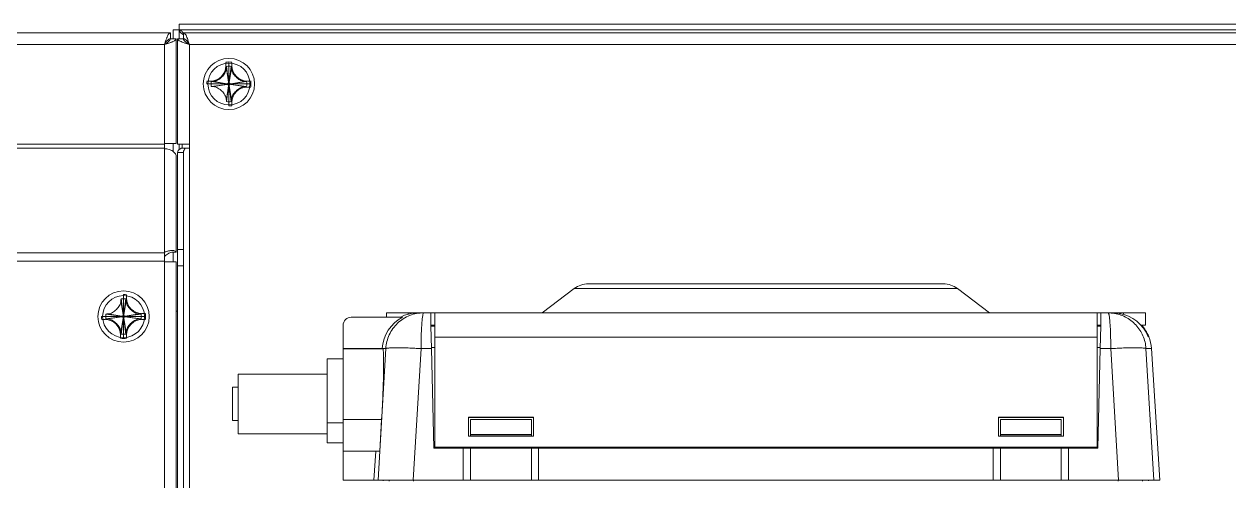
# Model space of a CAD drawing. Header units: millimetres. Extents: x 206 to 1899, y -454 to 296.
# Drawn here: x 1388.43 to 1398.72, y 57.47 to 61.38 of the extents above; entities that cross this region are included whole.
import ezdxf

# ---------------------------------------------------------------- set-up
doc = ezdxf.new("R2010")
doc.units = ezdxf.units.MM
doc.layers.add('细实线', color=7, linetype='Continuous', lineweight=15)

msp = doc.modelspace()

# ---------------------------------------------------------------- linework, layer by layer
at = {"layer": '细实线', "linetype": 'Continuous', "lineweight": 9}
for p, q in [((1389.703, 61.25), (1389.703, 61.325)), ((1389.753, 61.325), (1389.703, 61.325)), ((1389.753, 61.325), (1389.753, 61.375)), ((1389.753, 61.375), (1404.334, 61.375)), ((1389.753, 61.325), (1389.753, 61.25)), ((1404.334, 61.325), (1389.753, 61.325)), ((1389.678, 61.3), (1369.965, 61.3)), ((1389.678, 61.25), (1389.678, 61.3)), ((1389.678, 61.25), (1389.728, 61.25)), ((1389.728, 60.355), (1389.728, 61.25)), ((1389.74, 61.25), (1389.74, 60.349)), ((1389.79, 61.25), (1389.74, 61.25)), ((1389.79, 61.25), (1389.79, 61.3)), ((1404.297, 61.3), (1389.79, 61.3)), ((1370.015, 61.2), (1389.628, 61.2)), ((1389.628, 57.008), (1389.628, 61.2)), ((1389.84, 57.011), (1389.84, 61.2)), ((1389.84, 61.2), (1404.247, 61.2)), ((1390.152, 61.048), (1390.152, 61.019)), ((1390.157, 61.013), (1390.175, 60.881)), ((1390.178, 60.675), (1390.178, 61.05)), ((1390.178, 60.881), (1390.178, 61.014)), ((1390.198, 61.013), (1390.18, 60.881)), ((1390.203, 61.048), (1390.203, 61.019)), ((1390.156, 60.996), (1390.175, 60.878)), ((1390.199, 60.996), (1390.18, 60.878)), ((1389.99, 60.863), (1390.365, 60.863)), ((1390.021, 60.888), (1389.992, 60.888)), ((1390.159, 60.863), (1390.026, 60.863)), ((1390.027, 60.883), (1390.159, 60.865)), ((1390.027, 60.842), (1390.159, 60.86)), ((1390.045, 60.884), (1390.162, 60.865)), ((1390.045, 60.841), (1390.162, 60.86)), ((1390.156, 60.73), (1390.175, 60.847)), ((1390.157, 60.712), (1390.175, 60.844)), ((1390.162, 60.865), (1390.159, 60.865)), ((1390.159, 60.865), (1390.162, 60.865)), ((1390.162, 60.86), (1390.159, 60.86)), ((1390.175, 60.881), (1390.175, 60.878)), ((1390.175, 60.881), (1390.175, 60.878)), ((1390.175, 60.844), (1390.175, 60.847)), ((1390.178, 60.711), (1390.178, 60.844)), ((1390.18, 60.881), (1390.18, 60.878)), ((1390.18, 60.881), (1390.18, 60.878)), ((1390.18, 60.844), (1390.18, 60.847)), ((1390.18, 60.844), (1390.18, 60.847)), ((1390.199, 60.73), (1390.18, 60.847)), ((1390.198, 60.712), (1390.18, 60.844)), ((1390.311, 60.884), (1390.193, 60.865)), ((1390.193, 60.865), (1390.196, 60.865)), ((1390.193, 60.865), (1390.196, 60.865)), ((1390.311, 60.841), (1390.193, 60.86)), ((1390.196, 60.86), (1390.193, 60.86)), ((1390.193, 60.86), (1390.196, 60.86)), ((1390.328, 60.883), (1390.196, 60.865)), ((1390.328, 60.842), (1390.196, 60.86)), ((1390.197, 60.863), (1390.329, 60.863)), ((1390.335, 60.888), (1390.364, 60.888)), ((1390.335, 60.837), (1390.364, 60.837)), ((1390.203, 60.677), (1390.203, 60.706)), ((1370.015, 60.349), (1389.628, 60.349)), ((1370.015, 60.314), (1389.628, 60.314)), ((1389.628, 60.355), (1389.728, 60.355)), ((1389.703, 60.284), (1389.703, 60.355)), ((1389.79, 60.349), (1389.74, 60.349)), ((1389.753, 60.349), (1389.753, 60.302)), ((1389.805, 60.314), (1389.77, 60.314)), ((1389.778, 60.349), (1389.778, 60.314)), ((1389.84, 60.349), (1389.79, 60.349)), ((1389.805, 60.314), (1389.84, 60.314)), ((1389.728, 60.239), (1389.728, 59.425)), ((1389.74, 57.01), (1389.74, 60.278)), ((1389.79, 60.278), (1389.74, 60.278)), ((1389.79, 57.01), (1389.79, 60.278)), ((1389.628, 59.42), (1370.015, 59.42)), ((1389.69, 59.424), (1389.691, 59.425)), ((1389.691, 59.425), (1389.691, 59.425)), ((1389.728, 59.425), (1389.691, 59.425)), ((1389.703, 59.343), (1389.703, 59.425)), ((1389.74, 59.449), (1389.79, 59.449)), ((1389.628, 59.349), (1370.015, 59.349)), ((1389.728, 59.343), (1389.628, 59.343)), ((1389.728, 59.343), (1389.728, 57.01)), ((1389.74, 59.308), (1389.79, 59.308)), ((1393.247, 59.155), (1396.278, 59.155)), ((1389.278, 58.688), (1389.278, 59.063)), ((1389.303, 59.032), (1389.303, 59.061)), ((1393.126, 59.115), (1392.851, 58.906)), ((1396.399, 59.115), (1393.126, 59.115)), ((1396.399, 59.115), (1396.673, 58.906)), ((1389.256, 59.008), (1389.275, 58.891)), ((1389.257, 59.026), (1389.275, 58.894)), ((1389.278, 58.894), (1389.278, 59.027)), ((1389.298, 59.026), (1389.28, 58.894)), ((1389.299, 59.008), (1389.28, 58.891)), ((1389.09, 58.875), (1389.465, 58.875)), ((1389.092, 58.85), (1389.121, 58.85)), ((1389.126, 58.875), (1389.259, 58.875)), ((1389.127, 58.896), (1389.259, 58.878)), ((1389.127, 58.855), (1389.259, 58.873)), ((1389.145, 58.897), (1389.262, 58.878)), ((1389.145, 58.854), (1389.262, 58.873)), ((1389.256, 58.742), (1389.275, 58.86)), ((1389.257, 58.725), (1389.275, 58.857)), ((1389.259, 58.878), (1389.262, 58.878)), ((1389.259, 58.873), (1389.262, 58.873)), ((1389.259, 58.873), (1389.262, 58.873)), ((1389.275, 58.891), (1389.275, 58.894)), ((1389.275, 58.86), (1389.275, 58.857)), ((1389.275, 58.857), (1389.275, 58.86)), ((1389.278, 58.856), (1389.278, 58.724)), ((1389.28, 58.894), (1389.28, 58.891)), ((1389.28, 58.891), (1389.28, 58.894)), ((1389.28, 58.86), (1389.28, 58.857)), ((1389.28, 58.86), (1389.28, 58.857)), ((1389.299, 58.742), (1389.28, 58.86)), ((1389.298, 58.725), (1389.28, 58.857)), ((1389.411, 58.897), (1389.293, 58.878)), ((1389.296, 58.878), (1389.293, 58.878)), ((1389.296, 58.878), (1389.293, 58.878)), ((1389.411, 58.854), (1389.293, 58.873)), ((1389.296, 58.873), (1389.293, 58.873)), ((1389.296, 58.873), (1389.293, 58.873)), ((1389.428, 58.896), (1389.296, 58.878)), ((1389.428, 58.855), (1389.296, 58.873)), ((1389.297, 58.875), (1389.429, 58.875)), ((1389.464, 58.901), (1389.435, 58.901)), ((1389.464, 58.85), (1389.435, 58.85)), ((1389.728, 58.922), (1389.74, 58.922)), ((1391.659, 58.869), (1391.222, 58.869)), ((1391.522, 58.869), (1391.522, 58.906)), ((1391.934, 58.906), (1391.522, 58.906)), ((1391.709, 58.906), (1391.709, 58.894)), ((1391.903, 58.906), (1391.903, 58.794)), ((1391.935, 58.906), (1391.935, 58.8)), ((1391.935, 58.906), (1397.622, 58.906)), ((1397.591, 58.8), (1397.591, 58.906)), ((1397.622, 58.794), (1397.622, 58.906)), ((1398.003, 58.906), (1397.622, 58.906)), ((1397.815, 58.892), (1397.815, 58.906)), ((1398.003, 58.906), (1398.003, 58.8)), ((1391.153, 58.601), (1391.153, 58.8)), ((1391.934, 58.8), (1391.903, 58.8)), ((1391.903, 58.794), (1391.908, 58.601)), ((1391.903, 58.794), (1391.934, 58.794)), ((1391.934, 58.8), (1391.934, 58.794)), ((1391.935, 58.8), (1391.935, 58.7)), ((1397.591, 58.7), (1397.591, 58.8)), ((1397.622, 58.8), (1397.591, 58.8)), ((1397.591, 58.794), (1397.622, 58.794)), ((1397.618, 58.601), (1397.622, 58.794)), ((1397.965, 58.8), (1398.003, 58.8)), ((1389.252, 58.718), (1389.252, 58.689)), ((1389.303, 58.718), (1389.303, 58.689)), ((1391.935, 58.7), (1391.935, 57.758)), ((1397.591, 58.7), (1391.935, 58.7)), ((1397.591, 57.758), (1397.591, 58.7)), ((1398.033, 58.703), (1398.027, 58.703)), ((1391.153, 58.601), (1391.153, 58.598)), ((1391.517, 58.601), (1391.153, 58.601)), ((1391.153, 58.598), (1391.153, 58.494)), ((1391.492, 58.598), (1391.153, 58.598)), ((1391.517, 58.601), (1391.466, 57.725)), ((1391.752, 57.475), (1391.818, 58.601)), ((1391.908, 58.601), (1391.818, 58.601)), ((1391.935, 58.611), (1391.908, 58.611)), ((1391.908, 58.601), (1391.928, 57.75)), ((1397.618, 58.611), (1397.591, 58.611)), ((1397.597, 57.75), (1397.618, 58.601)), ((1397.708, 58.601), (1397.618, 58.601)), ((1397.708, 58.601), (1397.774, 57.475)), ((1398.056, 58.601), (1398.008, 58.601)), ((1398.074, 57.475), (1398.008, 58.601)), ((1398.056, 58.601), (1398.125, 57.475)), ((1391.018, 58.514), (1391.018, 58.382)), ((1391.018, 58.514), (1391.153, 58.514)), ((1391.153, 58.494), (1391.153, 58.339)), ((1390.258, 58.382), (1390.258, 57.873)), ((1390.258, 58.382), (1391.018, 58.382)), ((1391.018, 58.382), (1391.018, 57.967)), ((1391.153, 58.339), (1391.153, 57.996)), ((1390.258, 58.27), (1390.208, 58.27)), ((1390.258, 57.986), (1390.208, 57.986)), ((1391.018, 57.795), (1391.018, 57.967)), ((1391.153, 57.967), (1391.018, 57.967)), ((1391.153, 57.996), (1391.153, 57.725)), ((1391.481, 57.996), (1391.153, 57.996)), ((1391.466, 57.725), (1391.481, 57.996)), ((1392.222, 58.014), (1392.222, 57.852)), ((1392.778, 58.014), (1392.222, 58.014)), ((1392.778, 58.012), (1392.222, 58.012)), ((1392.241, 57.994), (1392.241, 57.856)), ((1392.241, 57.994), (1392.76, 57.994)), ((1392.76, 57.856), (1392.76, 57.994)), ((1392.778, 57.852), (1392.778, 58.014)), ((1396.748, 58.014), (1396.748, 57.852)), ((1397.303, 58.014), (1396.748, 58.014)), ((1397.303, 58.012), (1396.748, 58.012)), ((1396.766, 57.994), (1396.766, 57.856)), ((1397.285, 57.994), (1396.766, 57.994)), ((1397.285, 57.856), (1397.285, 57.994)), ((1397.303, 57.852), (1397.303, 58.014)), ((1391.018, 57.873), (1390.258, 57.873)), ((1392.222, 57.852), (1392.778, 57.852)), ((1392.241, 57.866), (1392.76, 57.866)), ((1392.76, 57.856), (1392.241, 57.856)), ((1396.748, 57.852), (1397.303, 57.852)), ((1396.766, 57.866), (1397.285, 57.866)), ((1397.285, 57.856), (1396.766, 57.856)), ((1391.153, 57.795), (1391.018, 57.795)), ((1391.153, 57.475), (1391.153, 57.725)), ((1391.466, 57.725), (1391.153, 57.725)), ((1391.432, 57.725), (1391.416, 57.475)), ((1391.466, 57.725), (1391.452, 57.475)), ((1397.597, 57.75), (1391.928, 57.75)), ((1391.935, 57.755), (1391.935, 57.758)), ((1391.935, 57.758), (1397.591, 57.758)), ((1391.935, 57.755), (1397.591, 57.755)), ((1392.178, 57.475), (1392.178, 57.75)), ((1392.241, 57.75), (1392.241, 57.475)), ((1392.76, 57.475), (1392.76, 57.75)), ((1392.822, 57.75), (1392.822, 57.475)), ((1396.703, 57.475), (1396.703, 57.75)), ((1396.766, 57.75), (1396.766, 57.475)), ((1397.285, 57.475), (1397.285, 57.75)), ((1397.347, 57.75), (1397.347, 57.475)), ((1397.591, 57.755), (1397.591, 57.758)), ((1391.153, 57.475), (1392.241, 57.475)), ((1391.495, 57.47), (1391.493, 57.475)), ((1391.545, 57.475), (1391.547, 57.469)), ((1391.755, 57.469), (1391.755, 57.475)), ((1392.241, 57.475), (1392.822, 57.475)), ((1392.822, 57.475), (1396.766, 57.475)), ((1396.766, 57.475), (1397.347, 57.475)), ((1397.347, 57.475), (1398.125, 57.475)), ((1397.77, 57.475), (1397.77, 57.469)), ((1397.979, 57.469), (1397.98, 57.475)), ((1398.03, 57.47), (1398.031, 57.475))]:
    msp.add_line(p, q, dxfattribs=at)
at = {"layer": '细实线', "lineweight": 9}
msp.add_line((1390.208, 58.27), (1390.208, 57.986), dxfattribs=at)
at = {"layer": '细实线', "linetype": 'Continuous', "lineweight": 9}
msp.add_lwpolyline([(1389.667, 59.416), (1389.678, 59.422), (1389.69, 59.424)], dxfattribs=at)
for centre, radius in [((1390.178, 60.863), 0.219), ((1390.178, 60.863), 0.179), ((1389.278, 58.875), 0.219), ((1389.278, 58.875), 0.179)]:
    msp.add_circle(centre, radius, dxfattribs=at)
for centre, radius, start, end in [((1389.583, 61.152), 0.252, 34.5436, 35.6588), ((1390.021, 61.019), 0.131, 270, 0), ((1390.178, 60.863), 0.188, 82.1836, 97.8164), ((1392.318, 60.874), 2.166, 176.3078, 176.7611), ((1390.178, 60.863), 0.152, 82.1836, 97.8164), ((1388.037, 60.874), 2.166, 3.2389, 3.6922), ((1390.335, 61.019), 0.131, 180, 270), ((1390.178, 60.863), 0.188, 172.1836, 180), ((1390.178, 60.863), 0.152, 172.1836, 187.8164), ((1390.166, 58.733), 2.154, 93.2376, 93.6933), ((1390.167, 63.003), 2.166, 266.3077, 266.7611), ((1390.178, 60.863), 0.0188, 172.1881, 187.8119), ((1390.178, 60.863), 0.0187, 172.1836, 180), ((1390.162, 60.878), 0.0131, 270, 0), ((1390.162, 60.878), 0.0131, 270, 0), ((1390.162, 60.847), 0.0131, 360, 90), ((1390.178, 60.863), 0.0188, 82.1881, 97.8119), ((1390.178, 60.863), 0.0187, 82.1836, 97.8164), ((1390.178, 60.863), 0.0188, 262.1881, 277.8119), ((1390.178, 60.863), 0.0187, 270, 277.8164), ((1390.193, 60.878), 0.0131, 180, 270), ((1390.193, 60.878), 0.0131, 180, 270), ((1390.193, 60.847), 0.0131, 90, 180), ((1390.193, 60.847), 0.0131, 90, 180), ((1390.178, 60.863), 0.0188, 352.1881, 7.8119), ((1390.178, 60.863), 0.0187, 352.1836, 7.8164), ((1390.335, 60.706), 0.131, 90, 180), ((1390.189, 58.722), 2.166, 86.3078, 86.7612), ((1390.189, 62.992), 2.154, 273.2377, 273.6934), ((1390.178, 60.863), 0.152, 352.1836, 7.8164), ((1390.178, 60.863), 0.188, 352.1836, 7.8164), ((1392.318, 60.852), 2.166, 183.2389, 183.6922), ((1390.178, 60.863), 0.152, 262.1836, 277.8164), ((1388.037, 60.852), 2.166, 356.3078, 356.7611), ((1390.178, 60.863), 0.188, 270, 277.8164), ((1389.753, 59.249), 0.188, 124.9715, 125.7486), ((1389.696, 59.282), 0.158, 101.0102, 102.8027), ((1389.694, 59.295), 0.144, 95.9919, 101.0769), ((1393.247, 58.955), 0.2, 90, 127.1847), ((1396.278, 58.955), 0.2, 52.8153, 90), ((1389.278, 58.875), 0.188, 82.1836, 90), ((1391.418, 58.886), 2.166, 176.3078, 176.7611), ((1389.278, 58.875), 0.152, 82.1836, 97.8164), ((1387.148, 58.887), 2.154, 3.2377, 3.6934), ((1389.435, 59.032), 0.131, 180, 270), ((1389.278, 58.875), 0.188, 180, 187.8164), ((1389.121, 58.718), 0.131, 0, 90), ((1389.278, 58.875), 0.152, 172.1836, 187.8164), ((1389.267, 56.735), 2.166, 93.2389, 93.6922), ((1389.267, 61.016), 2.166, 266.3078, 266.7611), ((1389.278, 58.875), 0.0188, 172.1881, 187.8119), ((1389.278, 58.875), 0.0187, 180, 187.8164), ((1389.262, 58.891), 0.0131, 270, 0), ((1389.262, 58.86), 0.0131, 0, 90), ((1389.262, 58.86), 0.0131, 360, 90), ((1389.278, 58.875), 0.0188, 90.0045, 97.8119), ((1389.278, 58.875), 0.0188, 262.1881, 269.9955), ((1389.278, 58.875), 0.0187, 262.1836, 277.8164), ((1389.278, 58.875), 0.0188, 82.1881, 89.9955), ((1389.278, 58.875), 0.0187, 82.1836, 90), ((1389.278, 58.875), 0.0188, 270.0045, 277.8119), ((1389.293, 58.891), 0.0131, 180, 270), ((1389.293, 58.891), 0.0131, 180, 270), ((1389.293, 58.86), 0.0131, 90, 180), ((1389.293, 58.86), 0.0131, 90, 180), ((1389.278, 58.875), 0.0188, 352.1881, 7.8119), ((1389.278, 58.875), 0.0187, 352.1836, 7.8164), ((1389.435, 58.718), 0.131, 90, 180), ((1389.289, 56.735), 2.166, 86.3078, 86.7611), ((1389.289, 61.016), 2.166, 273.2389, 273.6922), ((1389.278, 58.875), 0.152, 352.1836, 7.8164), ((1389.278, 58.875), 0.188, 352.1836, 7.8164), ((1391.222, 58.8), 0.0688, 90, 180), ((1391.811, 58.581), 0.325, 117.7708, 176.4896), ((1391.793, 58.581), 0.325, 114.9422, 117.2039), ((1391.793, 58.58), 0.327, 98.2451, 114.8969), ((1391.793, 58.581), 0.325, 89.9996, 98.2006), ((1397.685, 58.583), 0.323, 83.8167, 89.9911), ((1397.685, 58.582), 0.325, 82.7259, 83.821), ((1397.726, 58.58), 0.326, 80.8405, 90.006), ((1397.726, 58.581), 0.325, 22.0312, 80.8207), ((1391.407, 58.864), 2.154, 183.2377, 183.6934), ((1387.137, 58.864), 2.166, 356.3078, 356.7611), ((1397.731, 58.581), 0.325, 22.461, 42.5345), ((1389.278, 58.875), 0.188, 262.1836, 277.8164), ((1389.278, 58.875), 0.152, 262.1836, 277.8164), ((1397.733, 58.582), 0.323, 22.0244, 22.4615), ((1397.731, 58.581), 0.325, 3.5, 22.0243)]:
    msp.add_arc(centre, radius, start, end, dxfattribs=at)
msp.add_ellipse((1431.658, 58.621), major_axis=(40.189, 0), ratio=0.017455, start_param=-3.112839, end_param=-3.10833, dxfattribs=at)
for points, knots in [([(1389.753, 61.325), (1389.753, 61.322), (1389.754, 61.315), (1389.761, 61.306), (1389.77, 61.297), (1389.778, 61.292), (1389.782, 61.289)], [0, 0, 0, 0, 0.193021, 0.417933, 0.688087, 1, 1, 1, 1]), ([(1389.753, 61.325), (1389.756, 61.325), (1389.762, 61.324), (1389.771, 61.318), (1389.779, 61.309), (1389.785, 61.302), (1389.787, 61.298)], [0, 0, 0, 0, 0.195625, 0.420982, 0.689675, 1, 1, 1, 1]), ([(1389.678, 61.25), (1389.668, 61.25), (1389.653, 61.238), (1389.64, 61.219), (1389.632, 61.207), (1389.628, 61.2)], [0, 0, 0, 0, 0.400766, 0.683902, 1, 1, 1, 1]), ([(1389.678, 61.25), (1389.678, 61.241), (1389.665, 61.226), (1389.646, 61.212), (1389.634, 61.204), (1389.628, 61.2)], [0, 0, 0, 0, 0.400766, 0.683902, 1, 1, 1, 1]), ([(1389.644, 61.25), (1389.643, 61.246), (1389.637, 61.23), (1389.632, 61.213), (1389.628, 61.2)], [0, 0, 0, 0, 0.236192, 1, 1, 1, 1]), ([(1389.678, 61.217), (1389.674, 61.215), (1389.657, 61.21), (1389.641, 61.204), (1389.628, 61.2)], [0, 0, 0, 0, 0.236192, 1, 1, 1, 1]), ([(1389.65, 61.265), (1389.65, 61.264), (1389.648, 61.259), (1389.646, 61.254), (1389.644, 61.25)], [0, 0, 0, 0, 0.239617, 1, 1, 1, 1]), ([(1389.678, 61.3), (1389.672, 61.3), (1389.664, 61.292), (1389.656, 61.279), (1389.652, 61.27), (1389.65, 61.265)], [0, 0, 0, 0, 0.359924, 0.644291, 1, 1, 1, 1]), ([(1389.692, 61.223), (1389.691, 61.222), (1389.686, 61.22), (1389.681, 61.218), (1389.678, 61.217)], [0, 0, 0, 0, 0.239617, 1, 1, 1, 1]), ([(1389.728, 61.25), (1389.728, 61.245), (1389.719, 61.236), (1389.707, 61.229), (1389.697, 61.225), (1389.692, 61.223)], [0, 0, 0, 0, 0.359924, 0.644291, 1, 1, 1, 1]), ([(1389.74, 61.25), (1389.74, 61.249), (1389.741, 61.246), (1389.744, 61.242), (1389.748, 61.237), (1389.756, 61.231), (1389.771, 61.224), (1389.783, 61.22), (1389.79, 61.217)], [0, 0, 0, 0, 0.068215, 0.14651, 0.241306, 0.355436, 0.642632, 1, 1, 1, 1]), ([(1389.782, 61.289), (1389.783, 61.288), (1389.785, 61.286), (1389.788, 61.285), (1389.79, 61.283)], [0, 0, 0, 0, 0.245969, 1, 1, 1, 1]), ([(1389.79, 61.3), (1389.792, 61.3), (1389.795, 61.3), (1389.799, 61.297), (1389.803, 61.292), (1389.809, 61.284), (1389.816, 61.27), (1389.821, 61.257), (1389.823, 61.251)], [0, 0, 0, 0, 0.068215, 0.146509, 0.241306, 0.355436, 0.642632, 1, 1, 1, 1]), ([(1389.79, 61.25), (1389.79, 61.248), (1389.791, 61.244), (1389.794, 61.237), (1389.799, 61.231), (1389.808, 61.222), (1389.822, 61.212), (1389.834, 61.204), (1389.84, 61.2)], [0, 0, 0, 0, 0.086489, 0.180416, 0.286721, 0.407303, 0.687401, 1, 1, 1, 1]), ([(1389.79, 61.25), (1389.792, 61.25), (1389.797, 61.25), (1389.803, 61.246), (1389.809, 61.242), (1389.818, 61.233), (1389.828, 61.219), (1389.836, 61.207), (1389.84, 61.2)], [0, 0, 0, 0, 0.086489, 0.180415, 0.28672, 0.407303, 0.687401, 1, 1, 1, 1]), ([(1389.79, 61.217), (1389.794, 61.216), (1389.811, 61.21), (1389.827, 61.204), (1389.84, 61.2)], [0, 0, 0, 0, 0.236022, 1, 1, 1, 1]), ([(1389.823, 61.251), (1389.825, 61.247), (1389.831, 61.23), (1389.836, 61.213), (1389.84, 61.2)], [0, 0, 0, 0, 0.236022, 1, 1, 1, 1]), ([(1390.045, 60.884), (1390.051, 60.885), (1390.062, 60.887), (1390.075, 60.892), (1390.087, 60.899), (1390.102, 60.908), (1390.118, 60.923), (1390.132, 60.939), (1390.142, 60.953), (1390.148, 60.966), (1390.153, 60.979), (1390.156, 60.989), (1390.156, 60.996)], [0, 0, 0, 0, 0.122867, 0.185103, 0.247698, 0.373566, 0.499998, 0.62643, 0.752299, 0.814896, 0.87713, 1, 1, 1, 1]), ([(1390.199, 60.996), (1390.2, 60.989), (1390.203, 60.975), (1390.212, 60.956), (1390.224, 60.939), (1390.238, 60.923), (1390.254, 60.908), (1390.271, 60.897), (1390.29, 60.888), (1390.304, 60.885), (1390.311, 60.884)], [0, 0, 0, 0, 0.122892, 0.24762, 0.373529, 0.500002, 0.626475, 0.752383, 0.87711, 1, 1, 1, 1]), ([(1390.156, 60.73), (1390.156, 60.736), (1390.153, 60.75), (1390.144, 60.769), (1390.132, 60.787), (1390.118, 60.803), (1390.102, 60.817), (1390.084, 60.829), (1390.065, 60.838), (1390.051, 60.841), (1390.045, 60.841)], [0, 0, 0, 0, 0.122892, 0.24762, 0.373529, 0.500001, 0.626475, 0.752383, 0.87711, 1, 1, 1, 1]), ([(1390.311, 60.841), (1390.304, 60.841), (1390.294, 60.838), (1390.281, 60.833), (1390.268, 60.827), (1390.254, 60.817), (1390.238, 60.803), (1390.224, 60.787), (1390.214, 60.772), (1390.207, 60.76), (1390.202, 60.747), (1390.2, 60.736), (1390.199, 60.73)], [0, 0, 0, 0, 0.122867, 0.185103, 0.247698, 0.373566, 0.499998, 0.62643, 0.752299, 0.814896, 0.87713, 1, 1, 1, 1]), ([(1389.728, 60.239), (1389.728, 60.248), (1389.722, 60.268), (1389.698, 60.291), (1389.666, 60.306), (1389.641, 60.309), (1389.628, 60.309)], [0, 0, 0, 0, 0.209467, 0.444656, 0.71203, 1, 1, 1, 1]), ([(1389.74, 60.278), (1389.74, 60.282), (1389.742, 60.289), (1389.748, 60.298), (1389.757, 60.307), (1389.765, 60.311), (1389.77, 60.314)], [0, 0, 0, 0, 0.202877, 0.427839, 0.690795, 1, 1, 1, 1]), ([(1389.79, 60.278), (1389.79, 60.285), (1389.793, 60.298), (1389.801, 60.309), (1389.805, 60.314)], [0, 0, 0, 0, 0.523577, 1, 1, 1, 1]), ([(1389.661, 59.436), (1389.658, 59.435), (1389.647, 59.432), (1389.636, 59.428), (1389.628, 59.425)], [0, 0, 0, 0, 0.237927, 1, 1, 1, 1]), ([(1389.643, 59.401), (1389.642, 59.401), (1389.636, 59.397), (1389.631, 59.393), (1389.628, 59.389)], [0, 0, 0, 0, 0.237037, 1, 1, 1, 1]), ([(1389.667, 59.416), (1389.665, 59.416), (1389.658, 59.411), (1389.651, 59.407), (1389.645, 59.403)], [0, 0, 0, 0, 0.205324, 1, 1, 1, 1]), ([(1389.691, 59.439), (1389.69, 59.439), (1389.686, 59.439), (1389.682, 59.439), (1389.679, 59.439)], [0, 0, 0, 0, 0.239528, 1, 1, 1, 1]), ([(1389.728, 59.425), (1389.728, 59.429), (1389.719, 59.436), (1389.706, 59.439), (1389.696, 59.439), (1389.691, 59.439)], [0, 0, 0, 0, 0.339235, 0.628677, 1, 1, 1, 1]), ([(1389.145, 58.897), (1389.151, 58.897), (1389.165, 58.9), (1389.184, 58.909), (1389.202, 58.921), (1389.218, 58.935), (1389.232, 58.951), (1389.244, 58.969), (1389.253, 58.988), (1389.256, 59.002), (1389.256, 59.008)], [0, 0, 0, 0, 0.122892, 0.24762, 0.373529, 0.500002, 0.626475, 0.752383, 0.87711, 1, 1, 1, 1]), ([(1389.299, 59.008), (1389.3, 59.002), (1389.302, 58.991), (1389.307, 58.978), (1389.314, 58.966), (1389.324, 58.951), (1389.338, 58.935), (1389.354, 58.921), (1389.368, 58.911), (1389.381, 58.905), (1389.394, 58.9), (1389.404, 58.897), (1389.411, 58.897)], [0, 0, 0, 0, 0.122867, 0.185103, 0.247698, 0.373566, 0.499998, 0.62643, 0.752299, 0.814896, 0.87713, 1, 1, 1, 1]), ([(1389.256, 58.742), (1389.256, 58.749), (1389.253, 58.759), (1389.248, 58.772), (1389.242, 58.785), (1389.232, 58.799), (1389.218, 58.815), (1389.202, 58.829), (1389.187, 58.839), (1389.175, 58.846), (1389.162, 58.851), (1389.151, 58.853), (1389.145, 58.854)], [0, 0, 0, 0, 0.122867, 0.185103, 0.247698, 0.373566, 0.499998, 0.62643, 0.752299, 0.814896, 0.87713, 1, 1, 1, 1]), ([(1389.411, 58.854), (1389.404, 58.853), (1389.39, 58.85), (1389.371, 58.841), (1389.354, 58.829), (1389.338, 58.815), (1389.324, 58.799), (1389.312, 58.782), (1389.303, 58.763), (1389.3, 58.749), (1389.299, 58.742)], [0, 0, 0, 0, 0.122892, 0.24762, 0.373529, 0.500002, 0.626475, 0.752383, 0.87711, 1, 1, 1, 1]), ([(1391.517, 58.601), (1391.518, 58.622), (1391.525, 58.662), (1391.552, 58.739), (1391.613, 58.824), (1391.701, 58.88), (1391.779, 58.903), (1391.82, 58.906), (1391.841, 58.906)], [0, 0, 0, 0, 0.125409, 0.250816, 0.500416, 0.749762, 0.874921, 1, 1, 1, 1]), ([(1391.818, 58.601), (1391.818, 58.621), (1391.818, 58.661), (1391.82, 58.718), (1391.822, 58.77), (1391.825, 58.815), (1391.828, 58.853), (1391.831, 58.878), (1391.834, 58.893), (1391.836, 58.899), (1391.837, 58.903), (1391.838, 58.905), (1391.84, 58.906), (1391.841, 58.906)], [0, 0, 0, 0, 0.19656, 0.383984, 0.555447, 0.705042, 0.827445, 0.918714, 0.951655, 0.975864, 0.984726, 0.991528, 1, 1, 1, 1]), ([(1397.685, 58.906), (1397.686, 58.906), (1397.687, 58.905), (1397.688, 58.903), (1397.69, 58.899), (1397.692, 58.893), (1397.695, 58.878), (1397.698, 58.853), (1397.701, 58.815), (1397.704, 58.77), (1397.706, 58.718), (1397.707, 58.661), (1397.708, 58.621), (1397.708, 58.601)], [0, 0, 0, 0, 0.008515, 0.01533, 0.024202, 0.048422, 0.081369, 0.172641, 0.295036, 0.444617, 0.616061, 0.803463, 1, 1, 1, 1]), ([(1397.726, 58.904), (1397.763, 58.899), (1397.835, 58.877), (1397.926, 58.808), (1397.988, 58.713), (1398.006, 58.639), (1398.008, 58.601)], [0, 0, 0, 0, 0.249722, 0.499649, 0.749782, 1, 1, 1, 1]), ([(1391.492, 58.598), (1391.493, 58.598), (1391.493, 58.597), (1391.494, 58.594), (1391.495, 58.59), (1391.496, 58.585), (1391.496, 58.578), (1391.497, 58.566), (1391.498, 58.548), (1391.498, 58.523), (1391.499, 58.493), (1391.499, 58.458), (1391.498, 58.418), (1391.497, 58.375), (1391.496, 58.311), (1391.493, 58.223), (1391.488, 58.112), (1391.484, 58.035), (1391.481, 57.996)], [0, 0, 0, 0, 0.002571, 0.007151, 0.013926, 0.022938, 0.034194, 0.047676, 0.081212, 0.123298, 0.173564, 0.231588, 0.296853, 0.368795, 0.446773, 0.618043, 0.804638, 1, 1, 1, 1]), ([(1391.818, 58.601), (1391.8, 58.602), (1391.764, 58.604), (1391.71, 58.606), (1391.659, 58.608), (1391.613, 58.608), (1391.579, 58.608), (1391.557, 58.607), (1391.544, 58.606), (1391.533, 58.605), (1391.526, 58.604), (1391.521, 58.603), (1391.518, 58.602), (1391.517, 58.601)], [0, 0, 0, 0, 0.179035, 0.360101, 0.533724, 0.689493, 0.817821, 0.869944, 0.913319, 0.947586, 0.973051, 0.990251, 1, 1, 1, 1]), ([(1398.008, 58.601), (1398.008, 58.602), (1398.005, 58.603), (1398, 58.604), (1397.992, 58.605), (1397.982, 58.606), (1397.969, 58.607), (1397.947, 58.608), (1397.913, 58.608), (1397.867, 58.608), (1397.816, 58.606), (1397.762, 58.604), (1397.726, 58.602), (1397.708, 58.601)], [0, 0, 0, 0, 0.009713, 0.026874, 0.052304, 0.086541, 0.129892, 0.181996, 0.310308, 0.466091, 0.639754, 0.820884, 1, 1, 1, 1])]:
    msp.add_open_spline(points, degree=3, knots=knots, dxfattribs=at)

doc.saveas('drawing.dxf')
